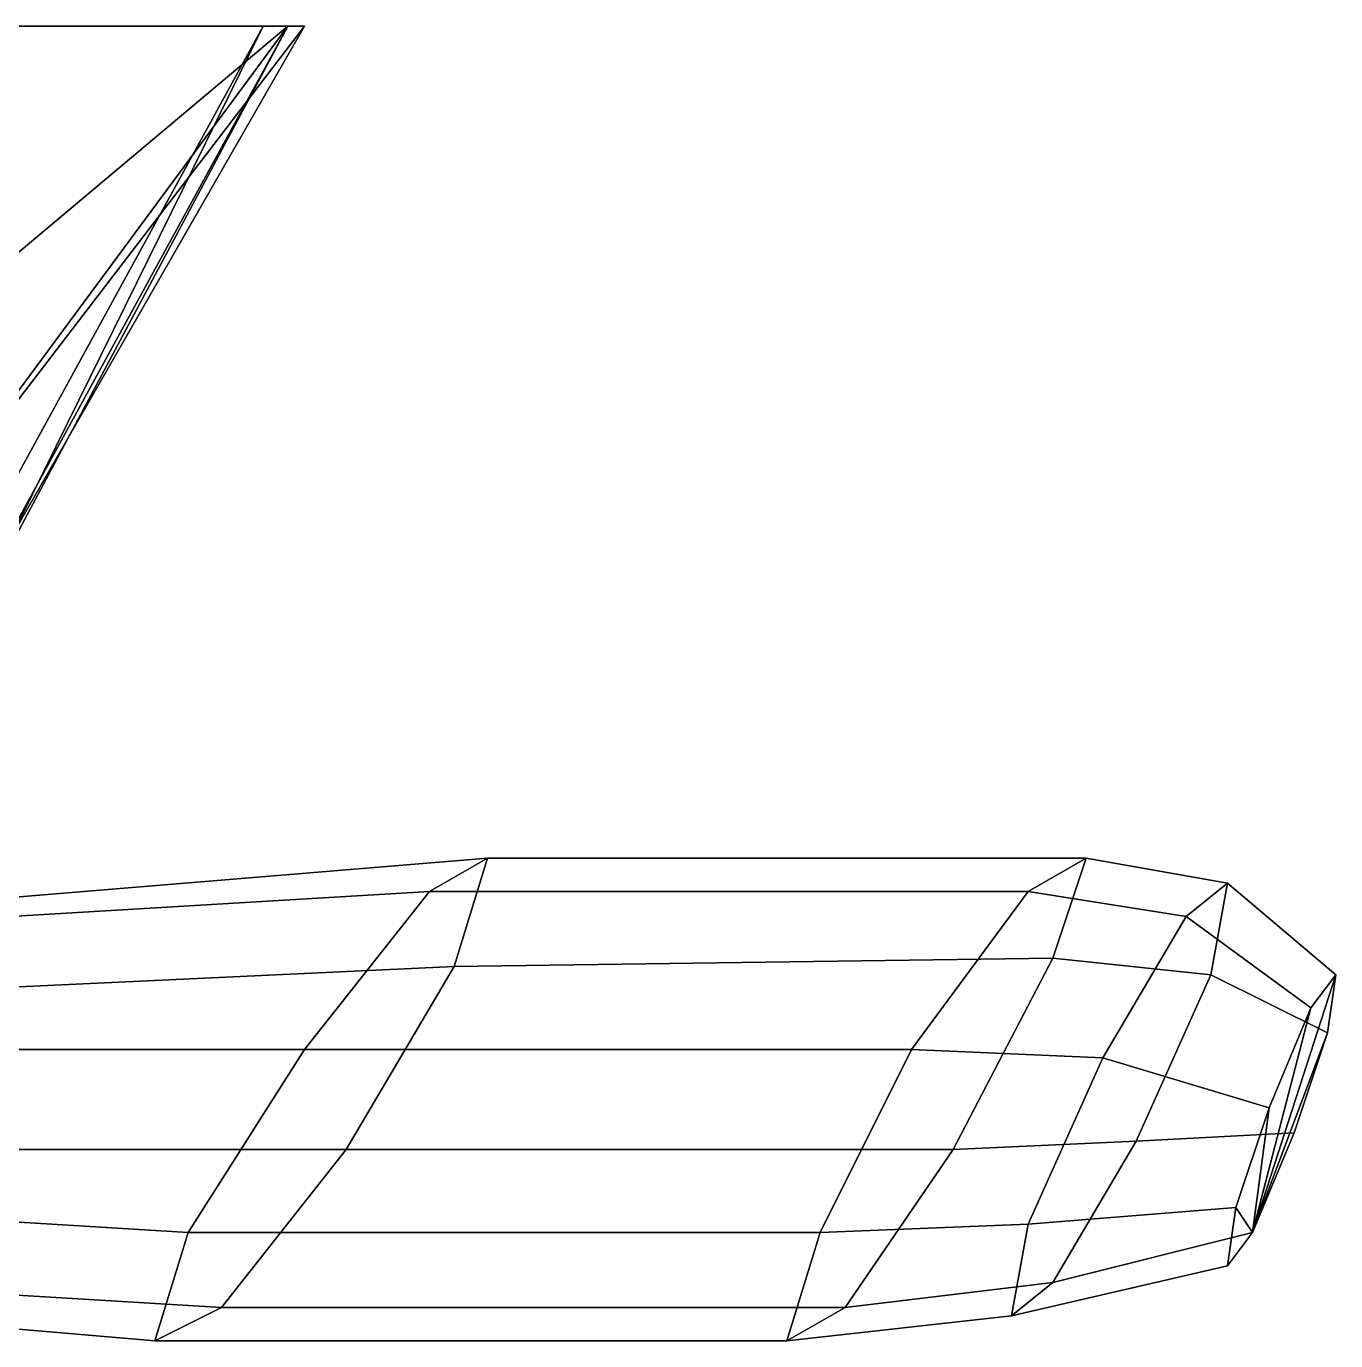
# Model space of a CAD drawing. Extents: x -2750 to 2751, y -1310 to 2918.
# Drawn here: x 188.5 to 346, y -1152 to -994 of the extents above; entities that cross this region are included whole.
import ezdxf

# ---------------------------------------------------------------- set-up
doc = ezdxf.new("R2010")
doc.units = 0

msp = doc.modelspace()

# ---------------------------------------------------------------- linework, layer by layer
at = {"layer": '257111', "color": 1}
for points in [[(133, -1067, 8), (167, -994, -69), (220, -994, 8), (133, -1067, 8)], [(166, -1067, 60), (133, -1067, 8), (220, -994, 8), (166, -1067, 60)], [(166, -1067, 60), (220, -994, 8), (222, -994, 61), (166, -1067, 60)], [(180, -1067, 101), (166, -1067, 60), (222, -994, 61), (180, -1067, 101)], [(177, -1067, 159), (217, -994, 185), (183, -994, 211), (177, -1067, 159)], [(177, -1067, 159), (181, -1067, 130), (217, -994, 185), (177, -1067, 159)], [(180, -1067, 101), (222, -994, 61), (220, -994, 115), (180, -1067, 101)], [(181, -1067, 130), (180, -1067, 101), (220, -994, 115), (181, -1067, 130)], [(181, -1067, 130), (220, -994, 115), (217, -994, 185), (181, -1067, 130)]]:
    msp.add_3dface(points, dxfattribs=at)
at = {"layer": '34717', "color": 1}
for points in [[(244, -1094, -68), (237, -1098, -76), (153, -1103), (159, -1101, 8)], [(240, -1107, -72), (244, -1094, -68), (159, -1101, 8), (155, -1111, 3)], [(316, -1094, -139), (309, -1098, -147), (237, -1098, -76), (244, -1094, -68)], [(312, -1106, -143), (316, -1094, -139), (244, -1094, -68), (240, -1107, -72)], [(333, -1097, -164), (328, -1101, -170), (309, -1098, -147), (316, -1094, -139)], [(331, -1108, -167), (333, -1097, -164), (316, -1094, -139), (312, -1106, -143)], [(237, -1098, -76), (222, -1117, -92), (139, -1117, -13), (153, -1103)], [(309, -1098, -147), (295, -1117, -161), (222, -1117, -92), (237, -1098, -76)], [(328, -1101, -170), (318, -1118, -181), (295, -1117, -161), (309, -1098, -147)], [(346, -1108, -195), (343, -1112, -198), (328, -1101, -170), (333, -1097, -164)], [(345, -1115, -196), (346, -1108, -195), (333, -1097, -164), (331, -1108, -167)], [(343, -1112, -198), (338, -1124, -204), (318, -1118, -181), (328, -1101, -170)], [(300, -1129, -155), (312, -1106, -143), (240, -1107, -72), (227, -1129, -87)], [(322, -1128, -176), (331, -1108, -167), (312, -1106, -143), (300, -1129, -155)], [(227, -1129, -87), (240, -1107, -72), (155, -1111, 3), (143, -1129, -9)], [(341, -1127, -201), (345, -1115, -196), (331, -1108, -167), (322, -1128, -176)], [(336, -1139, -206), (343, -1112, -198), (346, -1108, -195), (336, -1139, -206)], [(336, -1139, -206), (346, -1108, -195), (345, -1115, -196), (336, -1139, -206)], [(336, -1139, -206), (338, -1124, -204), (343, -1112, -198), (336, -1139, -206)], [(336, -1139, -206), (345, -1115, -196), (341, -1127, -201), (336, -1139, -206)], [(222, -1117, -92), (208, -1139, -106), (126, -1134, -27), (139, -1117, -13)], [(295, -1117, -161), (284, -1139, -173), (208, -1139, -106), (222, -1117, -92)], [(318, -1118, -181), (309, -1138, -191), (284, -1139, -173), (295, -1117, -161)], [(338, -1124, -204), (334, -1136, -208), (309, -1138, -191), (318, -1118, -181)], [(336, -1139, -206), (334, -1136, -208), (338, -1124, -204), (336, -1139, -206)], [(312, -1145, -187), (322, -1128, -176), (300, -1129, -155), (287, -1148, -170)], [(336, -1139, -206), (341, -1127, -201), (322, -1128, -176), (312, -1145, -187)], [(212, -1148, -103), (227, -1129, -87), (143, -1129, -9), (129, -1143, -24)], [(287, -1148, -170), (300, -1129, -155), (227, -1129, -87), (212, -1148, -103)], [(208, -1139, -106), (204, -1152, -111), (122, -1145, -32), (126, -1134, -27)], [(334, -1136, -208), (333, -1143, -209), (307, -1149, -193), (309, -1138, -191)], [(336, -1139, -206), (333, -1143, -209), (334, -1136, -208), (336, -1139, -206)], [(284, -1139, -173), (280, -1152, -177), (204, -1152, -111), (208, -1139, -106)], [(309, -1138, -191), (307, -1149, -193), (280, -1152, -177), (284, -1139, -173)], [(333, -1143, -209), (336, -1139, -206), (312, -1145, -187), (307, -1149, -193)], [(204, -1152, -111), (212, -1148, -103), (129, -1143, -24), (122, -1145, -32)], [(307, -1149, -193), (312, -1145, -187), (287, -1148, -170), (280, -1152, -177)], [(280, -1152, -177), (287, -1148, -170), (212, -1148, -103), (204, -1152, -111)]]:
    msp.add_3dface(points, dxfattribs=at)

doc.saveas('drawing.dxf')
